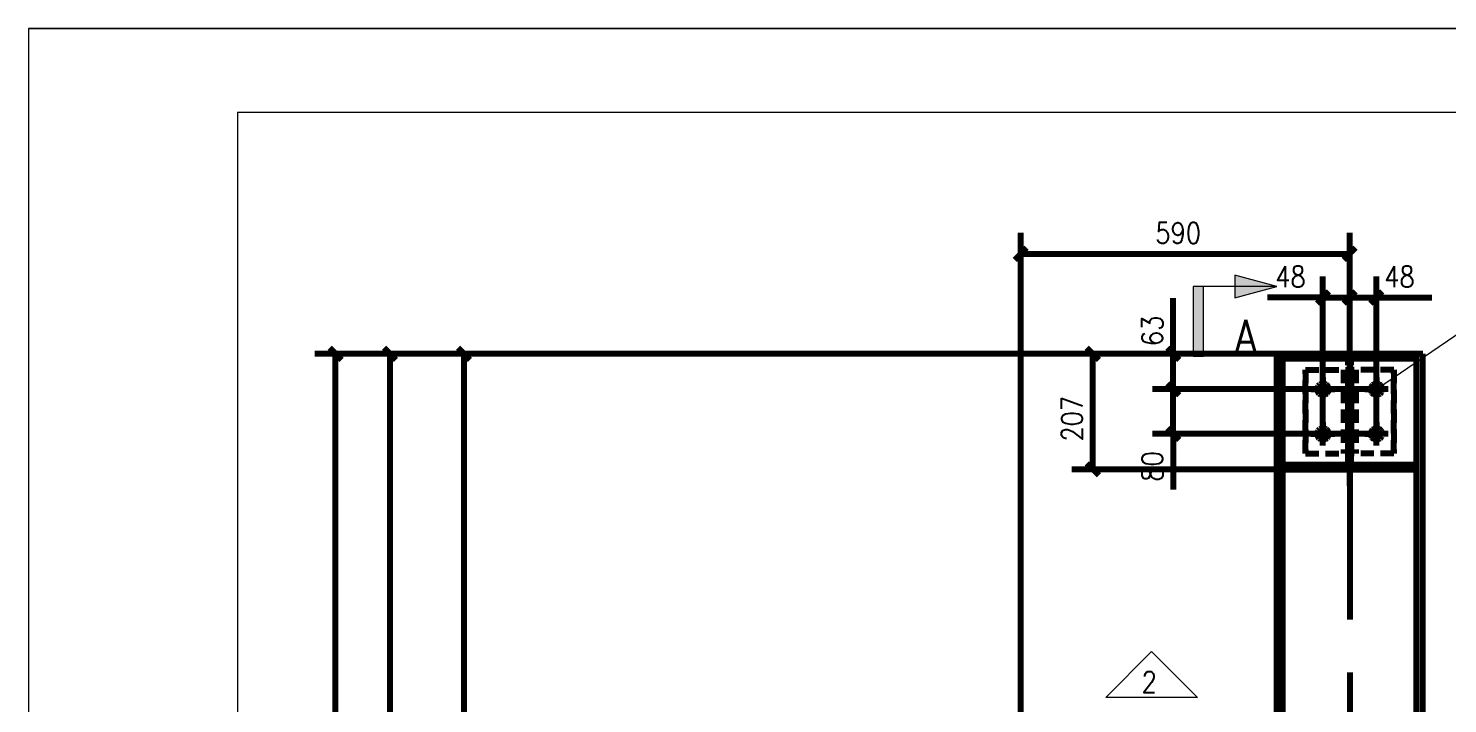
# Model space of a CAD drawing. Header units: millimetres. Extents: x 0 to 16820, y 0 to 11880.
# Drawn here: x 0 to 3396, y 10265 to 11880 of the extents above; entities that cross this region are included whole.
import ezdxf

# ---------------------------------------------------------------- set-up
doc = ezdxf.new("R2010")
doc.units = ezdxf.units.MM
for name, pattern in [('CENTER2', [7.14375, 4.7625, -0.79375, 0.79375, -0.79375]), ('DASHED2', [2.38125, 1.5875, -0.79375]), ('PHANTOM', [76.2, 31.75, -6.35, 6.35, -31.75]), ('XKITLINE00', [0])]:
    doc.linetypes.add(name, pattern=pattern)
for name, color, linetype, lineweight in [('COTA', 7, 'Continuous', 0), ('CT3', 4, 'Continuous', 0), ('Drawing sheet', 3, 'Continuous', 0), ('FANTASMA', 8, 'Continuous', 0), ('FUROS', 7, 'Continuous', 0), ('LC1', 7, 'Continuous', 0), ('Other object type', 7, 'Continuous', 0), ('Section', 7, 'Continuous', 0), ('Text', 7, 'Continuous', 0), ('TR2', 7, 'Continuous', 0)]:
    doc.layers.add(name, color=color, linetype=linetype, lineweight=lineweight)
doc.styles.add('ROMANS', font='romans__.ttf')

# ---------------------------------------------------------------- blocks, each defined once
blk = doc.blocks.new('*A157')
at = {"layer": 'FUROS', "color": 4, "linetype": 'CENTER2', "lineweight": 100}
for centre in [(154.89, 550.85), (154.89, 545.51)]:
    blk.add_circle(centre, 0.7, dxfattribs=at)
at = {"layer": 'LC1', "color": 7, "linetype": 'CENTER2', "lineweight": 100}
for p, q in [((154.89, 549.45), (154.89, 552.25)), ((153.49, 550.85), (156.29, 550.85)), ((154.89, 544.11), (154.89, 546.91)), ((153.49, 545.51), (156.29, 545.51))]:
    blk.add_line(p, q, dxfattribs=at)
blk = doc.blocks.new('*A161')
at = {"layer": 'LC1', "color": 7, "linetype": 'CENTER2', "lineweight": 100}
for p, q in [((161.29, 552.25), (161.29, 551.31)), ((159.89, 550.85), (160.82, 550.85)), ((161.29, 549.45), (161.29, 550.38)), ((162.69, 550.85), (161.75, 550.85)), ((161.29, 546.91), (161.29, 545.98)), ((159.89, 545.51), (160.82, 545.51)), ((162.69, 545.51), (161.75, 545.51)), ((161.29, 544.11), (161.29, 545.05))]:
    blk.add_line(p, q, dxfattribs=at)
blk = doc.blocks.new('*A162')
at = {"layer": 'LC1', "color": 7, "linetype": 'CENTER2', "lineweight": 100}
for p, q in [((154.89, 552.25), (154.89, 551.31)), ((153.49, 550.85), (154.42, 550.85)), ((154.89, 549.45), (154.89, 550.38)), ((156.29, 550.85), (155.35, 550.85)), ((154.89, 546.91), (154.89, 545.98)), ((153.49, 545.51), (154.42, 545.51)), ((156.29, 545.51), (155.35, 545.51)), ((154.89, 544.11), (154.89, 545.05))]:
    blk.add_line(p, q, dxfattribs=at)
blk = doc.blocks.new('*A166')
at = {"layer": 'TR2', "linetype": 'DASHED2', "lineweight": 100}
for p, q in [((152.81, 543.18), (152.81, 553.18)), ((152.81, 553.18), (157.89, 553.18)), ((157.35, 553.18), (157.35, 543.18)), ((157.89, 543.18), (157.89, 553.18)), ((152.81, 543.18), (157.89, 543.18))]:
    blk.add_line(p, q, dxfattribs=at)
blk = doc.blocks.new('*A167')
at = {"layer": 'TR2', "linetype": 'DASHED2', "lineweight": 100}
for p, q in [((166.04, 555.08), (150.13, 555.08)), ((150.13, 555.08), (150.13, 554.55)), ((166.04, 554.55), (150.13, 554.55)), ((151.13, 554.55), (151.13, 555.08)), ((165.04, 554.55), (165.04, 555.08)), ((166.04, 555.08), (166.04, 554.55))]:
    blk.add_line(p, q, dxfattribs=at)
blk = doc.blocks.new('*A216')
at = {"layer": 'TR2', "linetype": 'DASHED2', "lineweight": 100}
for p, q in [((166.04, 541.81), (150.13, 541.81)), ((150.13, 541.81), (150.13, 541.28)), ((151.13, 541.28), (151.13, 541.81)), ((165.04, 541.28), (165.04, 541.81)), ((166.04, 541.81), (166.04, 541.28)), ((166.04, 541.28), (150.13, 541.28))]:
    blk.add_line(p, q, dxfattribs=at)
blk = doc.blocks.new('*A217')
at = {"layer": 'CT3', "color": 4, "linetype": 'Continuous', "lineweight": 100}
for p, q in [((166.04, 541.81), (150.13, 541.81)), ((150.13, 541.28), (150.13, 541.81)), ((166.04, 541.28), (166.04, 541.81)), ((150.13, 541.28), (166.04, 541.28))]:
    blk.add_line(p, q, dxfattribs=at)
at = {"layer": 'TR2', "linetype": 'DASHED2', "lineweight": 100}
for p, q in [((151.13, 541.28), (151.13, 541.81)), ((165.04, 541.28), (165.04, 541.81))]:
    blk.add_line(p, q, dxfattribs=at)
blk = doc.blocks.new('*A218')
at = {"layer": 'FUROS', "color": 4, "linetype": 'CENTER2', "lineweight": 100}
for centre in [(161.29, 550.85), (161.29, 545.51)]:
    blk.add_circle(centre, 0.7, dxfattribs=at)
at = {"layer": 'LC1', "color": 7, "linetype": 'CENTER2', "lineweight": 100}
for p, q in [((161.29, 549.45), (161.29, 552.25)), ((162.69, 550.85), (159.89, 550.85)), ((161.29, 544.11), (161.29, 546.91)), ((162.69, 545.51), (159.89, 545.51))]:
    blk.add_line(p, q, dxfattribs=at)
blk = doc.blocks.new('*A249')
at = {"layer": 'TR2', "linetype": 'DASHED2', "lineweight": 100}
for p, q in [((152.81, 553.18), (157.89, 553.18)), ((152.81, 553.18), (152.81, 543.18)), ((157.35, 553.18), (157.35, 543.18)), ((157.89, 553.18), (157.89, 543.18)), ((152.81, 543.18), (157.89, 543.18))]:
    blk.add_line(p, q, dxfattribs=at)
blk = doc.blocks.new('*A251')
at = {"layer": 'TR2', "linetype": 'DASHED2', "lineweight": 100}
for p, q in [((158.29, 543.18), (158.29, 553.18)), ((163.37, 553.18), (158.29, 553.18)), ((158.82, 553.18), (158.82, 543.18)), ((163.37, 543.18), (163.37, 553.18)), ((163.37, 543.18), (158.29, 543.18))]:
    blk.add_line(p, q, dxfattribs=at)
blk = doc.blocks.new('*A252')
at = {"layer": 'CT3', "color": 4, "linetype": 'Continuous', "lineweight": 100}
for p, q in [((166.04, 555.08), (150.13, 555.08)), ((150.13, 554.55), (150.13, 555.08)), ((150.13, 554.55), (166.04, 554.55)), ((166.04, 554.55), (166.04, 555.08))]:
    blk.add_line(p, q, dxfattribs=at)
at = {"layer": 'TR2', "linetype": 'DASHED2', "lineweight": 100}
for p, q in [((151.13, 554.55), (151.13, 555.08)), ((165.04, 554.55), (165.04, 555.08))]:
    blk.add_line(p, q, dxfattribs=at)
blk = doc.blocks.new('*A253')
at = {"layer": 'TR2', "linetype": 'DASHED2', "lineweight": 100}
for p, q in [((163.37, 553.18), (158.29, 553.18)), ((158.29, 553.18), (158.29, 543.18)), ((158.82, 553.18), (158.82, 543.18)), ((163.37, 553.18), (163.37, 543.18)), ((163.37, 543.18), (158.29, 543.18))]:
    blk.add_line(p, q, dxfattribs=at)
blk = doc.blocks.new('*A255')
at = {"layer": 'TR2', "linetype": 'DASHED2', "lineweight": 100}
for p, q in [((166.04, 555.08), (150.13, 555.08)), ((150.13, 555.08), (150.13, 554.55)), ((166.04, 554.55), (150.13, 554.55)), ((151.13, 554.55), (151.13, 555.08)), ((165.04, 554.55), (165.04, 555.08)), ((166.04, 555.08), (166.04, 554.55))]:
    blk.add_line(p, q, dxfattribs=at)
blk = doc.blocks.new('*A256')
at = {"layer": 'TR2', "linetype": 'DASHED2', "lineweight": 100}
for p, q in [((166.04, 541.81), (150.13, 541.81)), ((150.13, 541.81), (150.13, 541.28)), ((151.13, 541.28), (151.13, 541.81)), ((165.04, 541.28), (165.04, 541.81)), ((166.04, 541.81), (166.04, 541.28)), ((166.04, 541.28), (150.13, 541.28))]:
    blk.add_line(p, q, dxfattribs=at)
blk = doc.blocks.new('*A257')
at = {"layer": 'TR2', "linetype": 'DASHED2', "lineweight": 100}
for p, q in [((166.04, 541.81), (150.13, 541.81)), ((150.13, 541.81), (150.13, 541.28)), ((151.13, 541.28), (151.13, 541.81)), ((165.04, 541.81), (165.04, 541.28)), ((166.04, 541.28), (166.04, 541.81)), ((150.13, 541.28), (166.04, 541.28))]:
    blk.add_line(p, q, dxfattribs=at)
blk = doc.blocks.new('*A258')
at = {"layer": 'TR2', "linetype": 'DASHED2', "lineweight": 100}
for p, q in [((166.04, 555.08), (150.13, 555.08)), ((150.13, 555.08), (150.13, 554.55)), ((150.13, 554.55), (166.04, 554.55)), ((151.13, 554.55), (151.13, 555.08)), ((165.04, 555.08), (165.04, 554.55)), ((166.04, 554.55), (166.04, 555.08))]:
    blk.add_line(p, q, dxfattribs=at)
blk = doc.blocks.new('*A262')
at = {"layer": 'CT3', "color": 4, "linetype": 'Continuous', "lineweight": 100}
for p, q in [((149.35, 483.13), (149.35, 555.08)), ((150.1, 555.08), (149.35, 555.08)), ((150.1, 401.08), (150.1, 555.08)), ((150.13, 555.08), (150.1, 555.08)), ((166.82, 555.08), (166.04, 555.08)), ((166.07, 401.08), (166.07, 555.08)), ((166.82, 401.08), (166.82, 555.08)), ((149.35, 401.08), (149.35, 427.93))]:
    blk.add_line(p, q, dxfattribs=at)
at = {"layer": 'FANTASMA', "color": 8, "linetype": 'PHANTOM', "lineweight": 100}
blk.add_line((158.09, 555.08), (158.09, 401.08), dxfattribs=at)
blk = doc.blocks.new('*A268')
at = {"layer": 'TR2', "linetype": 'DASHED2', "lineweight": 100}
for p, q in [((153.65, 554.52), (153.65, 555.08)), ((153.65, 555.08), (162.52, 555.08)), ((157.89, 554.52), (153.65, 554.52)), ((157.89, 541.84), (157.89, 554.52)), ((158.28, 554.41), (157.89, 554.41)), ((158.28, 553.75), (157.89, 553.75)), ((158.28, 541.84), (158.28, 554.52)), ((158.28, 554.52), (162.52, 554.52)), ((162.52, 554.52), (162.52, 555.08)), ((153.65, 541.84), (157.89, 541.84)), ((153.65, 541.28), (153.65, 541.84)), ((158.28, 542.61), (157.89, 542.61)), ((158.28, 541.95), (157.89, 541.95)), ((158.28, 541.84), (162.52, 541.84)), ((162.52, 541.84), (162.52, 541.28)), ((162.52, 541.28), (153.65, 541.28))]:
    blk.add_line(p, q, dxfattribs=at)
blk = doc.blocks.new('*A557')
at = {"layer": 'Drawing sheet', "color": 5, "linetype": 'XKITLINE00', "lineweight": 0}
for p, q in [((841, 594), (0, 594)), ((0, 594), (0, 0))]:
    blk.add_line(p, q, dxfattribs=at)
blk = doc.blocks.new('*A566')
at = {"layer": 'Other object type', "color": 7, "linetype": 'XKITLINE00', "lineweight": 0}
for q in [(0, 0), (841, 594)]:
    blk.add_line((0, 594), q, dxfattribs=at)
at = {"layer": 'Other object type', "color": 6, "linetype": 'XKITLINE00', "lineweight": 0}
for q in [(25, 10), (831, 584)]:
    blk.add_line((25, 584), q, dxfattribs=at)
blk = doc.blocks.new('*A650')
at = {"layer": 'COTA', "color": 7, "linetype": 'Continuous', "lineweight": 100}
for p, q in [((36.06, 555.79), (37.47, 554.37)), ((149.35, 555.08), (34.26, 555.08)), ((36.76, 389.75), (36.76, 555.08)), ((149.35, 389.75), (34.26, 389.75)), ((36.06, 390.45), (37.47, 389.04))]:
    blk.add_line(p, q, dxfattribs=at)
at = {"layer": 'COTA', "color": 3}
for p in [(36.76, 555.08), (36.76, 389.75)]:
    blk.add_point(p, dxfattribs=at)
at = {"layer": 'COTA', "color": 3, "style": 'ROMANS', "width": 0.85}
blk.add_text('2480', height=2.5, rotation=90.0002, dxfattribs=at).set_placement((35.51, 467.64))
blk = doc.blocks.new('*A651')
at = {"layer": 'COTA', "color": 7, "linetype": 'Continuous', "lineweight": 100}
for p, q in [((158.09, 539.32), (158.09, 564.32)), ((161.29, 545.51), (161.29, 564.32)), ((158.79, 562.53), (157.38, 561.11)), ((161.99, 562.53), (160.58, 561.11)), ((158.09, 561.82), (161.29, 561.82)), ((161.29, 561.82), (167.93, 561.82)), ((161.29, 561.82), (167.93, 561.82))]:
    blk.add_line(p, q, dxfattribs=at)
at = {"layer": 'COTA', "color": 3}
for p in [(158.09, 561.82), (161.29, 561.82)]:
    blk.add_point(p, dxfattribs=at)
at = {"layer": 'COTA', "color": 3, "style": 'ROMANS', "width": 0.85}
blk.add_text('48', height=2.5, dxfattribs=at).set_placement((162.22, 563.07))
blk = doc.blocks.new('*A652')
at = {"layer": 'COTA', "color": 7, "linetype": 'Continuous', "lineweight": 100}
for p, q in [((154.89, 545.51), (154.89, 564.32)), ((158.09, 539.32), (158.09, 564.32)), ((155.59, 562.53), (154.18, 561.11)), ((158.79, 562.53), (157.38, 561.11)), ((154.89, 561.82), (148.24, 561.82)), ((154.89, 561.82), (148.24, 561.82)), ((154.89, 561.82), (158.09, 561.82))]:
    blk.add_line(p, q, dxfattribs=at)
at = {"layer": 'COTA', "color": 3}
for p in [(154.89, 561.82), (158.09, 561.82)]:
    blk.add_point(p, dxfattribs=at)
at = {"layer": 'COTA', "color": 3, "style": 'ROMANS', "width": 0.85}
blk.add_text('48', height=2.5, dxfattribs=at).set_placement((149.18, 563.07))
blk = doc.blocks.new('*A653')
at = {"layer": 'COTA', "color": 7, "linetype": 'Continuous', "lineweight": 100}
for p, q in [((136.98, 555.08), (136.98, 561.73)), ((136.98, 555.08), (136.98, 561.73)), ((136.27, 555.79), (137.69, 554.37)), ((149.35, 555.08), (134.48, 555.08)), ((136.98, 550.85), (136.98, 555.08)), ((161.29, 550.85), (134.48, 550.85)), ((136.27, 551.55), (137.69, 550.14))]:
    blk.add_line(p, q, dxfattribs=at)
at = {"layer": 'COTA', "color": 3}
for p in [(136.98, 555.08), (136.98, 550.85)]:
    blk.add_point(p, dxfattribs=at)
at = {"layer": 'COTA', "color": 3, "style": 'ROMANS', "width": 0.85}
blk.add_text('63', height=2.5, rotation=90.0002, dxfattribs=at).set_placement((135.73, 556.02))
blk = doc.blocks.new('*A654')
at = {"layer": 'COTA', "color": 7, "linetype": 'Continuous', "lineweight": 100}
for p, q in [((118.72, 459.13), (118.72, 569.55)), ((158.09, 555.08), (158.09, 569.55)), ((119.43, 567.76), (118.02, 566.34)), ((158.79, 567.76), (157.38, 566.34)), ((118.72, 567.05), (158.09, 567.05))]:
    blk.add_line(p, q, dxfattribs=at)
at = {"layer": 'COTA', "color": 3}
for p in [(118.72, 567.05), (158.09, 567.05)]:
    blk.add_point(p, dxfattribs=at)
at = {"layer": 'COTA', "color": 3, "style": 'ROMANS', "width": 0.85}
blk.add_text('590', height=2.5, dxfattribs=at).set_placement((134.83, 568.3))
blk = doc.blocks.new('*A655')
at = {"layer": 'Section'}
for points in [[(144.35, 564.48), (149.35, 563.14), (144.35, 561.8)], [(140.6, 563.14), (140.6, 554.81), (139.35, 554.81), (139.35, 563.14)], [(140.6, 385.05), (140.6, 376.71), (139.35, 376.71), (139.35, 385.05)], [(144.35, 378.09), (149.35, 376.75), (144.35, 375.41)]]:
    blk.add_hatch(color=6, dxfattribs=at).paths.add_polyline_path(points, flags=17)
at = {"layer": 'Section', "color": 6, "linetype": 'XKITLINE00', "lineweight": 0}
for p, q in [((144.35, 564.48), (144.35, 561.8)), ((149.35, 563.14), (144.35, 564.48)), ((139.35, 563.14), (139.35, 554.81)), ((149.35, 563.14), (139.35, 563.14)), ((140.6, 554.81), (140.6, 563.14)), ((144.35, 561.8), (149.35, 563.14)), ((139.35, 554.81), (140.6, 554.81)), ((139.35, 385.05), (139.35, 376.71)), ((139.35, 385.05), (139.35, 376.71)), ((140.6, 376.71), (140.6, 385.05)), ((149.35, 376.75), (144.35, 378.09)), ((144.35, 378.09), (144.35, 375.41)), ((149.35, 376.75), (139.35, 376.75)), ((139.35, 376.71), (140.6, 376.71)), ((144.35, 375.41), (149.35, 376.75))]:
    blk.add_line(p, q, dxfattribs=at)
at = {"layer": 'Section', "color": 4, "style": 'ROMANS', "width": 0.85}
for p in [(144.35, 555.14), (144.35, 380.55)]:
    blk.add_text('A', height=4, dxfattribs=at).set_placement(p)
blk = doc.blocks.new('*A656')
at = {"layer": 'Text', "color": 7, "linetype": 'XKITLINE00', "lineweight": 0}
for p, q in [((161.29, 550.85), (175.87, 560.81)), ((175.87, 560.81), (190.17, 560.81))]:
    blk.add_line(p, q, dxfattribs=at)
at = {"layer": 'Text', "color": 3, "style": 'ROMANS', "width": 0.85}
for s, p in [('F‰123', (177.39, 569.71)), ('F”212', (177.39, 565.71)), ('F•222', (177.39, 561.71))]:
    blk.add_text(s, height=2.5, dxfattribs=at).set_placement(p)
blk = doc.blocks.new('*A657')
at = {"layer": 'COTA', "color": 7, "linetype": 'Continuous', "lineweight": 100}
for p, q in [((42.56, 555.79), (43.98, 554.37)), ((149.35, 555.08), (40.77, 555.08)), ((43.27, 399.81), (43.27, 555.08)), ((147.42, 399.81), (40.77, 399.81)), ((42.56, 400.52), (43.98, 399.11))]:
    blk.add_line(p, q, dxfattribs=at)
at = {"layer": 'COTA', "color": 3}
for p in [(43.27, 555.08), (43.27, 399.81)]:
    blk.add_point(p, dxfattribs=at)
at = {"layer": 'COTA', "color": 3, "style": 'ROMANS', "width": 0.85}
blk.add_text('2329', height=2.5, rotation=90.0002, dxfattribs=at).set_placement((42.02, 472.68))
blk = doc.blocks.new('*A687')
at = {"layer": 'COTA', "color": 7, "linetype": 'Continuous', "lineweight": 100}
for p, q in [((51.41, 555.79), (52.82, 554.37)), ((149.35, 555.08), (49.62, 555.08)), ((52.12, 459.13), (52.12, 555.08)), ((118.72, 459.13), (49.62, 459.13)), ((51.41, 459.83), (52.82, 458.42))]:
    blk.add_line(p, q, dxfattribs=at)
at = {"layer": 'COTA', "color": 3}
for p in [(52.12, 555.08), (52.12, 459.13)]:
    blk.add_point(p, dxfattribs=at)
at = {"layer": 'COTA', "color": 3, "style": 'ROMANS', "width": 0.85}
blk.add_text('1439', height=2.5, rotation=90.0002, dxfattribs=at).set_placement((50.87, 502.33))
blk = doc.blocks.new('*A689')
at = {"layer": 'COTA', "color": 7, "linetype": 'Continuous', "lineweight": 100}
for p, q in [((161.29, 550.85), (134.48, 550.85)), ((136.27, 551.55), (137.69, 550.14)), ((136.98, 545.51), (136.98, 550.85)), ((161.29, 545.51), (134.48, 545.51)), ((136.27, 546.22), (137.69, 544.81)), ((136.98, 545.51), (136.98, 538.87)), ((136.98, 545.51), (136.98, 538.87))]:
    blk.add_line(p, q, dxfattribs=at)
at = {"layer": 'COTA', "color": 3}
for p in [(136.98, 550.85), (136.98, 545.51)]:
    blk.add_point(p, dxfattribs=at)
at = {"layer": 'COTA', "color": 3, "style": 'ROMANS', "width": 0.85}
blk.add_text('80', height=2.5, rotation=90.0002, dxfattribs=at).set_placement((135.73, 539.81))
blk = doc.blocks.new('*A690')
at = {"layer": 'COTA', "color": 7, "linetype": 'Continuous', "lineweight": 100}
for p, q in [((126.65, 555.79), (128.06, 554.37)), ((149.35, 555.08), (124.85, 555.08)), ((127.35, 541.28), (127.35, 555.08)), ((126.65, 541.99), (128.06, 540.57)), ((153.65, 541.28), (124.85, 541.28))]:
    blk.add_line(p, q, dxfattribs=at)
at = {"layer": 'COTA', "color": 3}
for p in [(127.35, 555.08), (127.35, 541.28)]:
    blk.add_point(p, dxfattribs=at)
at = {"layer": 'COTA', "color": 3, "style": 'ROMANS', "width": 0.85}
blk.add_text('207', height=2.5, rotation=90.0002, dxfattribs=at).set_placement((126.1, 544.6))

msp = doc.modelspace()

# ---------------------------------------------------------------- linework, layer by layer
at = {"layer": 'Text', "color": 7, "linetype": 'XKITLINE00', "lineweight": 0}
for p, q in [((2577.9, 10280.3), (2687.8, 10390.1)), ((2687.8, 10390.1), (2797.6, 10280.3)), ((2797.6, 10280.3), (2577.9, 10280.3))]:
    msp.add_line(p, q, dxfattribs=at)

# ---------------------------------------------------------------- block references
at = {"lineweight": 0, "xscale": 20, "yscale": 20, "zscale": 20}
for name in ['*A557', '*A566', '*A654', '*A656', '*A652', '*A651', '*A653', '*A650', '*A657', '*A687', '*A690', '*A262', '*A167', '*A252', '*A255', '*A258', '*A268', '*A166', '*A249', '*A157', '*A162', '*A251', '*A253', '*A161', '*A218', '*A689', '*A216', '*A217', '*A256', '*A257']:
    msp.add_blockref(name, (0, 0), dxfattribs=at)
at = {"layer": 'Section', "lineweight": 0, "xscale": 20, "yscale": 20, "zscale": 20}
msp.add_blockref('*A655', (0, 0), dxfattribs=at)

# ---------------------------------------------------------------- texts
at = {"layer": 'Text', "color": 3, "style": 'ROMANS', "width": 0.85}
msp.add_text('2', height=50, dxfattribs=at).set_placement((2663.9, 10292.3))

doc.saveas('drawing.dxf')
